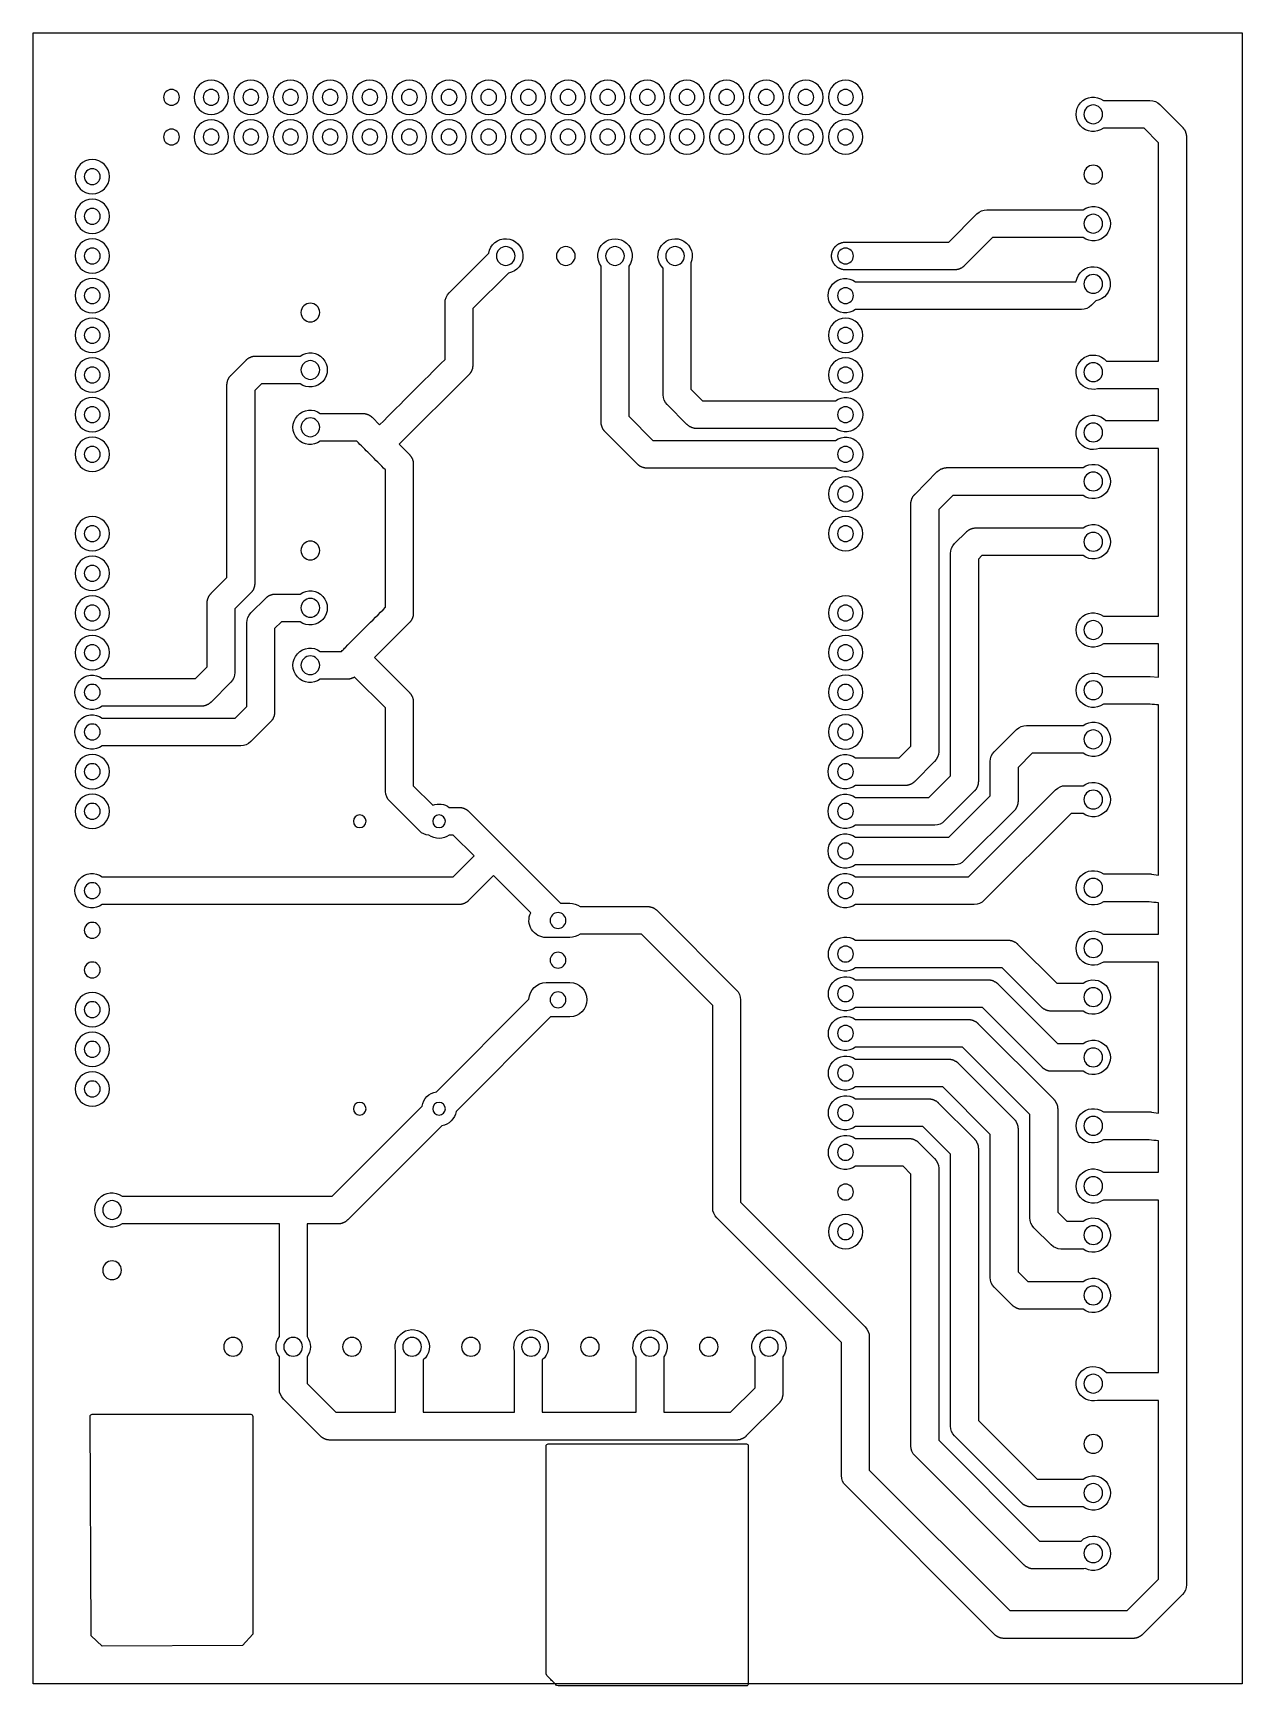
# Model space of a CAD drawing. Extents: x 97 to 175, y -5 to 101.
import ezdxf

# ---------------------------------------------------------------- set-up
doc = ezdxf.new("R2010")
doc.units = 0
for name, color, linetype in [('16', 177, 'CONTINUOUS'), ('20', 30, 'CONTINUOUS'), ('44', 4, 'CONTINUOUS'), ('DEFAULT', 7, 'CONTINUOUS')]:
    doc.layers.add(name, color=color, linetype=linetype)

msp = doc.modelspace()

# ---------------------------------------------------------------- linework, layer by layer
at = {"layer": '16'}
for points in [[(100.93, -2), (100.88, 12.05, -0.43939), (101.01, 12.19), (111.17, 12.19, -0.43939), (111.29, 12.05, -0.000021), (111.29, -1.89), (110.63, -2.62), (101.65, -2.67), (100.93, -2)], [(130.09, 10.15, -0.43939), (130.22, 10.29), (142.92, 10.29, -0.43939), (143.04, 10.15, -0.000017), (143.04, -5.07, -0.43939), (142.92, -5.21), (130.85, -5.21), (130.76, -5.17, -0.000489), (130.52, -4.92), (130.5, -4.91, -0.001014), (130.26, -4.67), (130.24, -4.65, -0.002202), (130.14, -4.54), (130.09, -4.44, -0.000009), (130.09, 10.15)]]:
    msp.add_lwpolyline(points, format="xyb", dxfattribs=at)
at = {"layer": '20'}
msp.add_lwpolyline([(174.67, -5.08), (97.22, -5.08), (97.22, 100.64), (174.67, 100.64), (174.67, -5.08)], dxfattribs=at)
at = {"layer": '44', "extrusion": (0, 0, -1)}
for centre, radius in [((-106.09, 96.52), 0.508), ((-108.63, 96.52), 0.508), ((-111.17, 96.52), 0.508), ((-113.71, 96.52), 0.508), ((-116.25, 96.52), 0.508), ((-118.79, 96.52), 0.508), ((-121.33, 96.52), 0.508), ((-123.87, 96.52), 0.508), ((-126.41, 96.52), 0.508), ((-128.95, 96.52), 0.508), ((-131.49, 96.52), 0.508), ((-134.03, 96.52), 0.508), ((-136.57, 96.52), 0.508), ((-139.11, 96.52), 0.508), ((-141.65, 96.52), 0.508), ((-144.19, 96.52), 0.508), ((-146.73, 96.52), 0.508), ((-149.27, 96.52), 0.508), ((-165.14, 95.43), 0.6), ((-106.09, 93.98), 0.508), ((-108.63, 93.98), 0.508), ((-111.17, 93.98), 0.508), ((-113.71, 93.98), 0.508), ((-116.25, 93.98), 0.508), ((-118.79, 93.98), 0.508), ((-121.33, 93.98), 0.508), ((-123.87, 93.98), 0.508), ((-126.41, 93.98), 0.508), ((-128.95, 93.98), 0.508), ((-131.49, 93.98), 0.508), ((-134.03, 93.98), 0.508), ((-136.57, 93.98), 0.508), ((-139.11, 93.98), 0.508), ((-141.65, 93.98), 0.508), ((-144.19, 93.98), 0.508), ((-146.73, 93.98), 0.508), ((-149.27, 93.98), 0.508), ((-165.14, 91.57), 0.6), ((-101.01, 91.44), 0.508), ((-101.01, 88.9), 0.508), ((-165.14, 88.43), 0.6), ((-101.01, 86.36), 0.508), ((-127.5, 86.36), 0.6), ((-131.35, 86.36), 0.6), ((-134.5, 86.36), 0.6), ((-138.35, 86.36), 0.6), ((-149.27, 86.36), 0.508), ((-165.14, 84.57), 0.6), ((-101.01, 83.82), 0.508), ((-149.27, 83.82), 0.508), ((-114.98, 82.74), 0.6), ((-101.01, 81.28), 0.508), ((-149.27, 81.28), 0.508), ((-114.98, 79.06), 0.6), ((-165.14, 78.92), 0.6), ((-101.01, 78.74), 0.508), ((-149.27, 78.74), 0.508), ((-101.01, 76.2), 0.508), ((-149.27, 76.2), 0.508), ((-114.98, 75.39), 0.6), ((-165.14, 75.06), 0.6), ((-101.01, 73.66), 0.508), ((-149.27, 73.66), 0.508), ((-165.14, 71.92), 0.6), ((-149.27, 71.12), 0.508), ((-101.01, 68.58), 0.508), ((-149.27, 68.58), 0.508), ((-114.98, 67.5), 0.6), ((-165.14, 68.06), 0.6), ((-101.01, 66.04), 0.508), ((-101.01, 63.5), 0.508), ((-114.98, 63.83), 0.6), ((-149.27, 63.5), 0.508), ((-165.14, 62.41), 0.6), ((-101.01, 60.96), 0.508), ((-149.27, 60.96), 0.508), ((-114.98, 60.15), 0.6), ((-101.01, 58.42), 0.508), ((-149.27, 58.42), 0.508), ((-165.14, 58.55), 0.6), ((-101.01, 55.88), 0.508), ((-149.27, 55.88), 0.508), ((-165.14, 55.41), 0.6), ((-101.01, 53.34), 0.508), ((-149.27, 53.34), 0.508), ((-165.14, 51.55), 0.6), ((-101.01, 50.8), 0.508), ((-149.27, 50.8), 0.508), ((-118.15, 50.16), 0.406), ((-123.23, 50.16), 0.406), ((-149.27, 48.26), 0.508), ((-101.01, 45.72), 0.508), ((-149.27, 45.72), 0.508), ((-165.14, 45.9), 0.6), ((-101.01, 43.18), 0.508), ((-130.85, 43.81), 0.508), ((-165.14, 42.04), 0.6), ((-130.85, 41.27), 0.508), ((-149.27, 41.66), 0.508), ((-101.01, 40.64), 0.508), ((-130.85, 38.73), 0.508), ((-149.27, 39.12), 0.508), ((-165.14, 38.9), 0.6), ((-101.01, 38.1), 0.508), ((-149.27, 36.58), 0.508), ((-101.01, 35.56), 0.508), ((-165.14, 35.04), 0.6), ((-149.27, 34.04), 0.508), ((-101.01, 33.02), 0.508), ((-118.15, 31.75), 0.406), ((-123.23, 31.75), 0.406), ((-149.27, 31.5), 0.508), ((-165.14, 30.66), 0.6), ((-149.27, 28.96), 0.508), ((-149.27, 26.42), 0.508), ((-165.14, 26.8), 0.6), ((-102.28, 25.27), 0.6), ((-149.27, 23.88), 0.508), ((-165.14, 23.66), 0.6), ((-102.28, 21.41), 0.6), ((-165.14, 19.8), 0.6), ((-110.03, 16.51), 0.6), ((-113.88, 16.51), 0.6), ((-117.65, 16.51), 0.6), ((-121.5, 16.51), 0.6), ((-125.27, 16.51), 0.6), ((-129.12, 16.51), 0.6), ((-132.89, 16.51), 0.6), ((-136.74, 16.51), 0.6), ((-140.51, 16.51), 0.6), ((-144.36, 16.51), 0.6), ((-165.14, 14.15), 0.6), ((-165.14, 10.29), 0.6), ((-165.14, 7.15), 0.6), ((-165.14, 3.29), 0.6)]:
    msp.add_circle(centre, radius, dxfattribs=at)
at = {"layer": 'DEFAULT'}
for points in [[(165.79, 94.54, -1.966059), (165.79, 96.32), (168.77, 96.32, -0.200876), (169.41, 96.05), (170.85, 94.61), (170.86, 94.59), (170.88, 94.58), (170.89, 94.56), (170.9, 94.55), (170.92, 94.53), (170.93, 94.52), (170.94, 94.5), (170.95, 94.48), (170.97, 94.47), (170.98, 94.45), (170.99, 94.43), (171, 94.41), (171.01, 94.39), (171.02, 94.37), (171.03, 94.35), (171.04, 94.33), (171.05, 94.31), (171.05, 94.29), (171.06, 94.27), (171.07, 94.25), (171.08, 94.23), (171.08, 94.21), (171.09, 94.18), (171.09, 94.16), (171.1, 94.14), (171.1, 94.12), (171.1, 94.09), (171.11, 94.07), (171.11, 94.05), (171.11, 94.03), (171.11, 94), (171.11, 78.78), (171.11, 78.7, -0.000118), (171.11, 74.97), (171.11, 74.89), (171.11, 58.46), (171.11, 58.38), (171.11, 45.68), (171.11, 30.44), (171.11, 13.97), (171.11, 1.27, -0.200876), (170.85, 0.64), (168.31, -1.89), (168.3, -1.91), (168.28, -1.93), (168.26, -1.94), (168.25, -1.96), (168.23, -1.97), (168.21, -1.98), (168.19, -2), (168.17, -2.01), (168.15, -2.02), (168.13, -2.04), (168.11, -2.05), (168.09, -2.06), (168.07, -2.07), (168.05, -2.08), (168.03, -2.09), (168.01, -2.1), (167.99, -2.1), (167.97, -2.11), (167.95, -2.12), (167.93, -2.12), (167.91, -2.13), (167.89, -2.14), (167.87, -2.14), (167.84, -2.14), (167.82, -2.15), (167.8, -2.15), (167.78, -2.15), (167.76, -2.16), (167.74, -2.16), (167.72, -2.16), (167.7, -2.16), (159.43, -2.16), (159.4, -2.16), (159.38, -2.16), (159.36, -2.16), (159.33, -2.15), (159.31, -2.15), (159.29, -2.15), (159.27, -2.14), (159.24, -2.14), (159.22, -2.14), (159.2, -2.13), (159.18, -2.12), (159.16, -2.12), (159.14, -2.11), (159.11, -2.1), (159.09, -2.09), (159.07, -2.09), (159.05, -2.08), (159.03, -2.07), (159.01, -2.06), (159, -2.05), (158.98, -2.04), (158.96, -2.03), (158.94, -2.01), (158.92, -2), (158.91, -1.99), (158.89, -1.98), (158.87, -1.97), (158.86, -1.95), (158.84, -1.94), (158.83, -1.93), (158.81, -1.91), (158.8, -1.9), (149.28, 7.62, -0.200876), (149.01, 8.26), (149.01, 16.78), (141.02, 24.77, -0.200876), (140.76, 25.4), (140.76, 38.37), (136.2, 42.93), (132.26, 42.93, -0.158748), (131.61, 42.72), (130.09, 42.72, -0.556811), (129.1, 44.3), (126.72, 46.69), (125.12, 45.08), (125.1, 45.06), (125.09, 45.05), (125.07, 45.04), (125.06, 45.02), (125.04, 45.01), (125.02, 45), (125.01, 44.99), (124.99, 44.98), (124.97, 44.96), (124.95, 44.95), (124.93, 44.94), (124.91, 44.93), (124.89, 44.92), (124.87, 44.91), (124.85, 44.9), (124.83, 44.9), (124.81, 44.89), (124.79, 44.88), (124.77, 44.87), (124.75, 44.87), (124.73, 44.86), (124.71, 44.85), (124.68, 44.85), (124.66, 44.85), (124.64, 44.84), (124.62, 44.84), (124.59, 44.84), (124.57, 44.83), (124.55, 44.83), (124.52, 44.83), (101.65, 44.83, -1.966059), (101.65, 46.61), (124.13, 46.61), (125.47, 47.94), (124.13, 49.28), (123.88, 49.28, -0.325751), (122.58, 49.28, -0.195112), (121.97, 49.54), (120.07, 51.44, -0.200876), (119.8, 52.07), (119.8, 57.42), (117.82, 59.4), (117.79, 59.38), (117.77, 59.37), (117.74, 59.35), (117.71, 59.34), (117.7, 59.33), (117.68, 59.33), (117.67, 59.32), (117.65, 59.32), (117.64, 59.31), (117.62, 59.31), (117.61, 59.3), (117.59, 59.3), (117.58, 59.29), (117.56, 59.29), (117.55, 59.28), (117.53, 59.28), (117.52, 59.28), (117.5, 59.27), (117.48, 59.27), (117.47, 59.27), (117.45, 59.27), (117.44, 59.26), (117.42, 59.26), (117.4, 59.26), (117.39, 59.26), (117.37, 59.26), (117.35, 59.26), (115.62, 59.26, -1.966061), (115.62, 61.04), (116.97, 61.04, -0.000755), (117.18, 61.24), (117.23, 61.3, -0.000066), (119.8, 63.87), (119.8, 72.66, -0.000159), (118.82, 73.64), (118.77, 73.69, -0.000242), (117.96, 74.5), (115.62, 74.5, -1.966053), (115.62, 76.28), (118.35, 76.28), (118.38, 76.27), (118.4, 76.27), (118.42, 76.27), (118.44, 76.27), (118.47, 76.27), (118.49, 76.26), (118.51, 76.26), (118.53, 76.25), (118.56, 76.25), (118.58, 76.24), (118.6, 76.23), (118.62, 76.23), (118.64, 76.22), (118.66, 76.21), (118.68, 76.2), (118.7, 76.19), (118.72, 76.18), (118.74, 76.17), (118.76, 76.16), (118.78, 76.15), (118.8, 76.14), (118.82, 76.13), (118.83, 76.12), (118.85, 76.11), (118.87, 76.1), (118.88, 76.08), (118.9, 76.07), (118.91, 76.06), (118.93, 76.04), (118.94, 76.03), (118.96, 76.02), (119.42, 75.55, -0.000018), (123.61, 79.74), (123.61, 83.36, -0.200876), (123.88, 84), (126.41, 86.53, -1.966154), (127.67, 85.27), (125.39, 82.99), (125.39, 79.38), (125.39, 79.36), (125.39, 79.34), (125.39, 79.31), (125.39, 79.29), (125.38, 79.27), (125.38, 79.25), (125.38, 79.23), (125.38, 79.21), (125.37, 79.19), (125.37, 79.17), (125.36, 79.15), (125.36, 79.13), (125.35, 79.11), (125.34, 79.09), (125.33, 79.07), (125.33, 79.04), (125.32, 79.02), (125.31, 79), (125.3, 78.98), (125.29, 78.96), (125.28, 78.94), (125.27, 78.92), (125.26, 78.9), (125.24, 78.88), (125.23, 78.87), (125.22, 78.85), (125.2, 78.83), (125.19, 78.81), (125.17, 78.79), (125.16, 78.78), (125.14, 78.76), (120.68, 74.3, 0.000003), (121.32, 73.66), (121.33, 73.64), (121.35, 73.62), (121.36, 73.61), (121.38, 73.59), (121.39, 73.57), (121.41, 73.55), (121.42, 73.53), (121.43, 73.52), (121.45, 73.5), (121.46, 73.48), (121.47, 73.46), (121.48, 73.44), (121.49, 73.42), (121.5, 73.4), (121.51, 73.38), (121.52, 73.36), (121.52, 73.33), (121.53, 73.31), (121.54, 73.29), (121.55, 73.27), (121.55, 73.25), (121.56, 73.23), (121.56, 73.21), (121.57, 73.19), (121.57, 73.17), (121.57, 73.15), (121.57, 73.13), (121.58, 73.11), (121.58, 73.09), (121.58, 73.06), (121.58, 73.04), (121.58, 63.5), (121.58, 63.48), (121.58, 63.45), (121.58, 63.43), (121.58, 63.41), (121.57, 63.39), (121.57, 63.36), (121.57, 63.34), (121.56, 63.32), (121.56, 63.3), (121.55, 63.27), (121.55, 63.25), (121.54, 63.23), (121.53, 63.21), (121.52, 63.19), (121.52, 63.17), (121.51, 63.15), (121.5, 63.13), (121.49, 63.11), (121.48, 63.09), (121.47, 63.07), (121.46, 63.05), (121.45, 63.03), (121.44, 63.01), (121.42, 63), (121.41, 62.98), (121.4, 62.96), (121.39, 62.95), (121.37, 62.93), (121.36, 62.92), (121.35, 62.9), (121.33, 62.89), (121.32, 62.87), (119.09, 60.64), (121.33, 58.4), (121.35, 58.38), (121.36, 58.37), (121.37, 58.35), (121.39, 58.34), (121.4, 58.32), (121.41, 58.31), (121.42, 58.29), (121.44, 58.27), (121.45, 58.25), (121.46, 58.24), (121.47, 58.22), (121.48, 58.2), (121.49, 58.18), (121.5, 58.16), (121.51, 58.14), (121.52, 58.12), (121.52, 58.1), (121.53, 58.08), (121.54, 58.05), (121.55, 58.03), (121.55, 58.01), (121.56, 57.99), (121.56, 57.97), (121.57, 57.94), (121.57, 57.92), (121.57, 57.9), (121.58, 57.88), (121.58, 57.85), (121.58, 57.83), (121.58, 57.81), (121.58, 52.44), (122.83, 51.19, -0.256316), (123.88, 51.05), (124.5, 51.05), (124.52, 51.05), (124.54, 51.05), (124.56, 51.05), (124.58, 51.05), (124.6, 51.05), (124.62, 51.05), (124.64, 51.04), (124.66, 51.04), (124.69, 51.03), (124.71, 51.03), (124.73, 51.02), (124.75, 51.02), (124.77, 51.01), (124.79, 51.01), (124.81, 51), (124.83, 50.99), (124.85, 50.98), (124.87, 50.97), (124.89, 50.96), (124.91, 50.95), (124.93, 50.94), (124.95, 50.93), (124.97, 50.92), (124.99, 50.91), (125.01, 50.89), (125.03, 50.88), (125.05, 50.87), (125.07, 50.85), (125.08, 50.84), (125.1, 50.82), (125.12, 50.81), (127.32, 48.6), (127.38, 48.54), (131.01, 44.92), (131.61, 44.92, -0.15875), (132.26, 44.7), (136.59, 44.7), (136.61, 44.7), (136.63, 44.7), (136.65, 44.7), (136.67, 44.7), (136.69, 44.7), (136.71, 44.69), (136.73, 44.69), (136.75, 44.68), (136.77, 44.68), (136.79, 44.67), (136.81, 44.67), (136.83, 44.66), (136.86, 44.66), (136.88, 44.65), (136.9, 44.64), (136.92, 44.63), (136.94, 44.62), (136.96, 44.61), (136.98, 44.6), (137, 44.59), (137.02, 44.58), (137.04, 44.57), (137.06, 44.56), (137.08, 44.54), (137.09, 44.53), (137.11, 44.52), (137.13, 44.5), (137.15, 44.49), (137.17, 44.47), (137.18, 44.46), (137.2, 44.44), (142.27, 39.37, -0.200876), (142.54, 38.73), (142.54, 25.77), (150.53, 17.78, -0.200876), (150.79, 17.14), (150.79, 8.62), (159.79, -0.38), (167.31, -0.38), (169.33, 1.64), (169.33, 13.08), (165.41, 13.08, -1.800918), (165.98, 14.86, -0.000046), (169.33, 14.86), (169.33, 25.91), (165.79, 25.91, -1.966059), (165.79, 27.69), (169.33, 27.69), (169.33, 29.69, -0.000065), (168.72, 29.77), (165.79, 29.77, -1.966059), (165.79, 31.55), (168.77, 31.55, -0.032736), (168.88, 31.54), (169.33, 31.48), (169.33, 41.15), (165.79, 41.15, -1.966059), (165.79, 42.93), (169.33, 42.93), (169.33, 44.93, -0.000065), (168.72, 45.01), (165.79, 45.01, -1.966059), (165.79, 46.79), (168.77, 46.79, -0.032736), (168.88, 46.78), (169.33, 46.72), (169.33, 57.61, -0.000084), (168.78, 57.66), (165.79, 57.66, -1.966082), (165.79, 59.44, -0.000043), (168.78, 59.44), (169.33, 59.4, -0.000004), (169.33, 61.52), (165.79, 61.52, -1.966059), (165.79, 63.3), (169.33, 63.3), (169.33, 74.04), (165.55, 74.04, -1.887615), (165.94, 75.82), (169.33, 75.82), (169.33, 77.85), (165.41, 77.85, -1.800915), (165.98, 79.63), (169.33, 79.63), (169.33, 93.61), (168.41, 94.54), (165.79, 94.54)], [(158.32, 89.32), (164.49, 89.32, -1.966059), (164.49, 87.54), (158.69, 87.54), (156.88, 85.73), (156.87, 85.72), (156.85, 85.7), (156.84, 85.69), (156.82, 85.68), (156.81, 85.66), (156.79, 85.65), (156.77, 85.64), (156.76, 85.63), (156.74, 85.62), (156.72, 85.6), (156.7, 85.59), (156.68, 85.58), (156.66, 85.57), (156.64, 85.56), (156.62, 85.55), (156.6, 85.54), (156.58, 85.54), (156.56, 85.53), (156.54, 85.52), (156.52, 85.51), (156.5, 85.51), (156.48, 85.5), (156.46, 85.49), (156.43, 85.49), (156.41, 85.49), (156.39, 85.48), (156.37, 85.48), (156.34, 85.48), (156.32, 85.47), (156.3, 85.47), (156.27, 85.47), (149.27, 85.47), (149.25, 85.47), (149.23, 85.47), (149.21, 85.47), (149.19, 85.47), (149.17, 85.48), (149.15, 85.48), (149.13, 85.48), (149.1, 85.49), (149.08, 85.49), (149.06, 85.49), (149.04, 85.5), (149.02, 85.51), (149, 85.51), (148.98, 85.52), (148.96, 85.53), (148.94, 85.53), (148.92, 85.54), (148.9, 85.55), (148.88, 85.56), (148.86, 85.57), (148.84, 85.58), (148.82, 85.59), (148.8, 85.6), (148.78, 85.62), (148.76, 85.63), (148.74, 85.64), (148.72, 85.66), (148.71, 85.67), (148.69, 85.68), (148.67, 85.7), (148.65, 85.72), (148.64, 85.73), (148.62, 85.75), (148.61, 85.76), (148.59, 85.78), (148.58, 85.8), (148.56, 85.82), (148.55, 85.84), (148.54, 85.85), (148.52, 85.87), (148.51, 85.89), (148.5, 85.91), (148.49, 85.93), (148.48, 85.95), (148.47, 85.97), (148.46, 85.99), (148.45, 86.01), (148.44, 86.03), (148.43, 86.05), (148.42, 86.07), (148.42, 86.09), (148.41, 86.12), (148.41, 86.14), (148.4, 86.16), (148.4, 86.18), (148.39, 86.2), (148.39, 86.22), (148.39, 86.24), (148.38, 86.26), (148.38, 86.28), (148.38, 86.3), (148.38, 86.32), (148.38, 86.34), (148.38, 86.36), (148.38, 86.38), (148.38, 86.4), (148.38, 86.42), (148.38, 86.44), (148.38, 86.46), (148.39, 86.48), (148.39, 86.5), (148.39, 86.52), (148.4, 86.54), (148.4, 86.56), (148.41, 86.58), (148.41, 86.6), (148.42, 86.63), (148.42, 86.65), (148.43, 86.67), (148.44, 86.69), (148.45, 86.71), (148.46, 86.73), (148.47, 86.75), (148.48, 86.77), (148.49, 86.79), (148.5, 86.81), (148.51, 86.83), (148.52, 86.85), (148.54, 86.87), (148.55, 86.88), (148.56, 86.9), (148.58, 86.92), (148.59, 86.94), (148.61, 86.96), (148.62, 86.97), (148.64, 86.99), (148.65, 87), (148.67, 87.02), (148.69, 87.04), (148.71, 87.05), (148.72, 87.06), (148.74, 87.08), (148.76, 87.09), (148.78, 87.1), (148.8, 87.12), (148.82, 87.13), (148.84, 87.14), (148.86, 87.15), (148.88, 87.16), (148.9, 87.17), (148.92, 87.18), (148.94, 87.19), (148.96, 87.19), (148.98, 87.2), (149, 87.21), (149.02, 87.21), (149.04, 87.22), (149.06, 87.23), (149.08, 87.23), (149.1, 87.23), (149.13, 87.24), (149.15, 87.24), (149.17, 87.24), (149.19, 87.25), (149.21, 87.25), (149.23, 87.25), (149.25, 87.25), (149.27, 87.25), (155.88, 87.25), (157.69, 89.06, -0.198903), (158.32, 89.32)], [(133.61, 85.71, -1.966059), (135.39, 85.71), (135.39, 76.1), (136.93, 74.55), (148.62, 74.55, -1.966059), (148.62, 72.77), (136.54, 72.77), (136.52, 72.77), (136.5, 72.77), (136.47, 72.78), (136.45, 72.78), (136.43, 72.78), (136.41, 72.79), (136.38, 72.79), (136.36, 72.79), (136.34, 72.8), (136.32, 72.81), (136.3, 72.81), (136.28, 72.82), (136.25, 72.83), (136.23, 72.84), (136.21, 72.84), (136.19, 72.85), (136.17, 72.86), (136.15, 72.87), (136.14, 72.88), (136.12, 72.89), (136.1, 72.9), (136.08, 72.92), (136.06, 72.93), (136.05, 72.94), (136.03, 72.95), (136.01, 72.96), (136, 72.98), (135.98, 72.99), (135.97, 73), (135.95, 73.02), (135.94, 73.03), (133.87, 75.1), (133.86, 75.11), (133.84, 75.13), (133.83, 75.14), (133.82, 75.16), (133.8, 75.17), (133.79, 75.19), (133.78, 75.21), (133.77, 75.22), (133.75, 75.24), (133.74, 75.26), (133.73, 75.28), (133.72, 75.3), (133.71, 75.32), (133.7, 75.33), (133.69, 75.35), (133.68, 75.37), (133.67, 75.4), (133.67, 75.42), (133.66, 75.44), (133.65, 75.46), (133.65, 75.48), (133.64, 75.5), (133.63, 75.52), (133.63, 75.55), (133.62, 75.57), (133.62, 75.59), (133.62, 75.61), (133.61, 75.64), (133.61, 75.66), (133.61, 75.68), (133.61, 75.7), (133.61, 85.71)], [(137.58, 85.58, -1.906256), (139.36, 85.92), (139.36, 77.84), (140.11, 77.09), (148.62, 77.09, -1.966059), (148.62, 75.31), (139.72, 75.31), (139.7, 75.31), (139.67, 75.31), (139.65, 75.32), (139.63, 75.32), (139.6, 75.32), (139.58, 75.33), (139.56, 75.33), (139.54, 75.33), (139.52, 75.34), (139.49, 75.35), (139.47, 75.35), (139.45, 75.36), (139.43, 75.37), (139.41, 75.38), (139.39, 75.38), (139.37, 75.39), (139.35, 75.4), (139.33, 75.41), (139.31, 75.42), (139.29, 75.43), (139.27, 75.44), (139.26, 75.46), (139.24, 75.47), (139.22, 75.48), (139.2, 75.49), (139.19, 75.5), (139.17, 75.52), (139.16, 75.53), (139.14, 75.54), (139.13, 75.56), (139.11, 75.57), (137.85, 76.84, -0.200876), (137.58, 77.47), (137.58, 85.58)], [(164.02, 84.71), (164.05, 84.74, -1.966154), (165.31, 83.49), (165.02, 83.2, -0.200876), (164.39, 82.93), (149.91, 82.93, -1.966059), (149.91, 84.71), (164.02, 84.71)], [(110.86, 79.69), (110.88, 79.71), (110.89, 79.72), (110.91, 79.73), (110.92, 79.75), (110.94, 79.76), (110.95, 79.77), (110.97, 79.79), (110.99, 79.8), (111.01, 79.81), (111.02, 79.82), (111.04, 79.83), (111.06, 79.84), (111.08, 79.85), (111.1, 79.86), (111.12, 79.87), (111.14, 79.88), (111.16, 79.89), (111.18, 79.9), (111.2, 79.91), (111.22, 79.91), (111.24, 79.92), (111.27, 79.92), (111.29, 79.93), (111.31, 79.94), (111.33, 79.94), (111.35, 79.94), (111.38, 79.95), (111.4, 79.95), (111.42, 79.95), (111.45, 79.95), (111.47, 79.95), (114.33, 79.95, -1.96606), (114.33, 78.18), (111.86, 78.18), (111.42, 77.74), (111.42, 65.41), (111.42, 65.39), (111.42, 65.37), (111.42, 65.34), (111.42, 65.32), (111.41, 65.3), (111.41, 65.28), (111.41, 65.26), (111.41, 65.24), (111.4, 65.22), (111.4, 65.2), (111.39, 65.18), (111.39, 65.16), (111.38, 65.14), (111.37, 65.12), (111.36, 65.1), (111.36, 65.07), (111.35, 65.05), (111.34, 65.03), (111.33, 65.01), (111.32, 64.99), (111.31, 64.97), (111.3, 64.95), (111.29, 64.93), (111.27, 64.91), (111.26, 64.9), (111.25, 64.88), (111.23, 64.86), (111.22, 64.84), (111.2, 64.82), (111.19, 64.81), (111.17, 64.79), (110.15, 63.77), (110.15, 59.69, -0.200876), (109.89, 59.06), (108.62, 57.79), (108.61, 57.78), (108.59, 57.76), (108.58, 57.75), (108.56, 57.74), (108.55, 57.72), (108.53, 57.71), (108.51, 57.7), (108.5, 57.69), (108.48, 57.68), (108.46, 57.66), (108.44, 57.65), (108.42, 57.64), (108.4, 57.63), (108.38, 57.62), (108.36, 57.61), (108.34, 57.6), (108.32, 57.6), (108.3, 57.59), (108.28, 57.58), (108.26, 57.57), (108.24, 57.57), (108.22, 57.56), (108.2, 57.55), (108.17, 57.55), (108.15, 57.55), (108.13, 57.54), (108.11, 57.54), (108.08, 57.54), (108.06, 57.53), (108.04, 57.53), (108.01, 57.53), (101.65, 57.53, -1.966059), (101.65, 59.31), (107.62, 59.31), (108.37, 60.06), (108.37, 64.16), (108.37, 64.18), (108.38, 64.2), (108.38, 64.23), (108.38, 64.25), (108.38, 64.27), (108.39, 64.29), (108.39, 64.32), (108.4, 64.34), (108.4, 64.36), (108.41, 64.38), (108.41, 64.4), (108.42, 64.43), (108.43, 64.45), (108.44, 64.47), (108.45, 64.49), (108.45, 64.51), (108.46, 64.53), (108.47, 64.55), (108.48, 64.57), (108.49, 64.59), (108.51, 64.6), (108.52, 64.62), (108.53, 64.64), (108.54, 64.66), (108.55, 64.67), (108.57, 64.69), (108.58, 64.7), (108.59, 64.72), (108.61, 64.73), (108.62, 64.75), (108.63, 64.76), (109.64, 65.77), (109.64, 78.13), (109.64, 78.15), (109.65, 78.17), (109.65, 78.2), (109.65, 78.22), (109.65, 78.24), (109.66, 78.26), (109.66, 78.29), (109.67, 78.31), (109.67, 78.33), (109.68, 78.35), (109.68, 78.37), (109.69, 78.4), (109.7, 78.42), (109.71, 78.44), (109.72, 78.46), (109.72, 78.48), (109.73, 78.5), (109.74, 78.52), (109.75, 78.54), (109.76, 78.56), (109.78, 78.57), (109.79, 78.59), (109.8, 78.61), (109.81, 78.63), (109.82, 78.64), (109.84, 78.66), (109.85, 78.67), (109.86, 78.69), (109.88, 78.7), (109.89, 78.72), (109.9, 78.73), (110.86, 79.69)], [(155.15, 72.55), (155.16, 72.56), (155.18, 72.57), (155.19, 72.59), (155.21, 72.6), (155.23, 72.61), (155.24, 72.63), (155.26, 72.64), (155.28, 72.65), (155.29, 72.66), (155.31, 72.67), (155.33, 72.68), (155.35, 72.7), (155.37, 72.71), (155.39, 72.72), (155.41, 72.72), (155.43, 72.73), (155.45, 72.74), (155.47, 72.75), (155.49, 72.76), (155.51, 72.76), (155.53, 72.77), (155.55, 72.78), (155.57, 72.78), (155.6, 72.79), (155.62, 72.79), (155.64, 72.8), (155.66, 72.8), (155.69, 72.8), (155.71, 72.8), (155.73, 72.81), (155.76, 72.81), (164.49, 72.81, -1.966059), (164.49, 71.03), (156.15, 71.03), (155.24, 70.12), (155.24, 54.61, -0.200876), (154.97, 53.98), (153.71, 52.71), (153.69, 52.7), (153.68, 52.68), (153.66, 52.67), (153.65, 52.66), (153.63, 52.64), (153.61, 52.63), (153.6, 52.62), (153.58, 52.61), (153.56, 52.6), (153.54, 52.58), (153.53, 52.57), (153.51, 52.56), (153.49, 52.55), (153.47, 52.54), (153.45, 52.53), (153.43, 52.52), (153.41, 52.52), (153.39, 52.51), (153.37, 52.5), (153.35, 52.49), (153.32, 52.49), (153.3, 52.48), (153.28, 52.47), (153.26, 52.47), (153.24, 52.47), (153.21, 52.46), (153.19, 52.46), (153.17, 52.46), (153.15, 52.45), (153.12, 52.45), (153.1, 52.45), (149.91, 52.45, -1.96606), (149.91, 54.23), (152.71, 54.23), (153.46, 54.98), (153.46, 70.51), (153.46, 70.53), (153.46, 70.55), (153.46, 70.58), (153.46, 70.6), (153.47, 70.62), (153.47, 70.64), (153.48, 70.67), (153.48, 70.69), (153.49, 70.71), (153.49, 70.73), (153.5, 70.75), (153.51, 70.78), (153.51, 70.8), (153.52, 70.82), (153.53, 70.84), (153.54, 70.86), (153.55, 70.88), (153.56, 70.9), (153.57, 70.92), (153.58, 70.94), (153.59, 70.95), (153.6, 70.97), (153.61, 70.99), (153.63, 71.01), (153.64, 71.02), (153.65, 71.04), (153.66, 71.05), (153.68, 71.07), (153.69, 71.08), (153.7, 71.1), (153.72, 71.11), (155.15, 72.55)], [(157.01, 68.69), (157.02, 68.7), (157.04, 68.72), (157.05, 68.73), (157.07, 68.74), (157.08, 68.76), (157.1, 68.77), (157.12, 68.78), (157.13, 68.79), (157.15, 68.81), (157.17, 68.82), (157.19, 68.83), (157.21, 68.84), (157.23, 68.85), (157.25, 68.86), (157.27, 68.87), (157.29, 68.88), (157.31, 68.89), (157.33, 68.89), (157.35, 68.9), (157.37, 68.91), (157.39, 68.92), (157.41, 68.92), (157.43, 68.93), (157.46, 68.93), (157.48, 68.94), (157.5, 68.94), (157.52, 68.94), (157.55, 68.95), (157.57, 68.95), (157.59, 68.95), (157.62, 68.95), (164.49, 68.95, -1.966059), (164.49, 67.17), (158.01, 67.17), (157.78, 66.94), (157.78, 52.68), (157.77, 52.66), (157.77, 52.64), (157.77, 52.61), (157.77, 52.59), (157.76, 52.57), (157.76, 52.55), (157.76, 52.52), (157.75, 52.5), (157.75, 52.48), (157.74, 52.46), (157.73, 52.44), (157.73, 52.41), (157.72, 52.39), (157.71, 52.37), (157.7, 52.35), (157.69, 52.33), (157.68, 52.31), (157.67, 52.29), (157.66, 52.27), (157.65, 52.25), (157.64, 52.24), (157.63, 52.22), (157.62, 52.2), (157.61, 52.18), (157.59, 52.17), (157.58, 52.15), (157.57, 52.14), (157.56, 52.12), (157.54, 52.11), (157.53, 52.09), (157.52, 52.08), (155.61, 50.18, -0.200876), (154.98, 49.91), (149.91, 49.91, -1.966059), (149.91, 51.69), (154.61, 51.69), (156, 53.07), (156, 67.31, -0.200876), (156.26, 67.94), (157.01, 68.69)], [(112.13, 64.45), (112.15, 64.47), (112.16, 64.48), (112.18, 64.49), (112.19, 64.51), (112.21, 64.52), (112.22, 64.53), (112.24, 64.55), (112.26, 64.56), (112.28, 64.57), (112.29, 64.58), (112.31, 64.59), (112.33, 64.6), (112.35, 64.61), (112.37, 64.62), (112.39, 64.63), (112.41, 64.64), (112.43, 64.65), (112.45, 64.66), (112.47, 64.67), (112.49, 64.67), (112.51, 64.68), (112.54, 64.68), (112.56, 64.69), (112.58, 64.7), (112.6, 64.7), (112.62, 64.7), (112.65, 64.71), (112.67, 64.71), (112.69, 64.71), (112.72, 64.71), (112.74, 64.71), (114.33, 64.71, -1.966061), (114.33, 62.94), (113.13, 62.94), (112.69, 62.5), (112.69, 57.13), (112.69, 57.1), (112.69, 57.08), (112.69, 57.06), (112.68, 57.04), (112.68, 57.01), (112.68, 56.99), (112.67, 56.97), (112.67, 56.95), (112.66, 56.92), (112.66, 56.9), (112.65, 56.88), (112.64, 56.86), (112.63, 56.84), (112.63, 56.82), (112.62, 56.8), (112.61, 56.78), (112.6, 56.76), (112.59, 56.74), (112.58, 56.72), (112.57, 56.7), (112.56, 56.68), (112.55, 56.66), (112.53, 56.65), (112.52, 56.63), (112.51, 56.61), (112.5, 56.6), (112.48, 56.58), (112.47, 56.57), (112.46, 56.55), (112.44, 56.54), (112.43, 56.52), (111.16, 55.26, -0.200876), (110.53, 54.99), (101.65, 54.99, -1.966059), (101.65, 56.77), (110.16, 56.77), (110.91, 57.52), (110.91, 62.87, -0.200876), (111.18, 63.5), (112.13, 64.45)], [(160.86, 56.3), (164.49, 56.3, -1.966059), (164.49, 54.52), (161.23, 54.52), (160.32, 53.61), (160.32, 51.41), (160.31, 51.39), (160.31, 51.37), (160.31, 51.34), (160.31, 51.32), (160.3, 51.3), (160.3, 51.28), (160.3, 51.25), (160.29, 51.23), (160.29, 51.21), (160.28, 51.19), (160.27, 51.17), (160.27, 51.14), (160.26, 51.12), (160.25, 51.1), (160.24, 51.08), (160.23, 51.06), (160.22, 51.04), (160.21, 51.02), (160.2, 51), (160.19, 50.98), (160.18, 50.97), (160.17, 50.95), (160.16, 50.93), (160.15, 50.91), (160.13, 50.9), (160.12, 50.88), (160.11, 50.87), (160.1, 50.85), (160.08, 50.84), (160.07, 50.82), (160.06, 50.81), (156.88, 47.64, -0.200876), (156.25, 47.37), (149.91, 47.37, -1.966059), (149.91, 49.15), (155.88, 49.15), (158.54, 51.8), (158.54, 53.98, -0.200876), (158.8, 54.61), (160.23, 56.04, -0.198903), (160.86, 56.3)], [(163.35, 52.44), (164.49, 52.44, -1.966062), (164.49, 50.66), (163.72, 50.66), (158.15, 45.1, -0.200876), (157.52, 44.83), (149.91, 44.83, -1.966059), (149.91, 46.61), (157.15, 46.61), (162.73, 52.18, -0.198903), (163.35, 52.44)], [(149.91, 40.77, -1.966059), (149.91, 42.54), (159.7, 42.54), (159.73, 42.54), (159.75, 42.54), (159.77, 42.54), (159.8, 42.54), (159.82, 42.53), (159.84, 42.53), (159.86, 42.53), (159.88, 42.52), (159.91, 42.52), (159.93, 42.51), (159.95, 42.5), (159.97, 42.5), (159.99, 42.49), (160.01, 42.48), (160.03, 42.47), (160.05, 42.46), (160.07, 42.45), (160.09, 42.44), (160.11, 42.43), (160.13, 42.42), (160.15, 42.41), (160.17, 42.4), (160.18, 42.39), (160.2, 42.38), (160.22, 42.36), (160.23, 42.35), (160.25, 42.34), (160.27, 42.33), (160.28, 42.31), (160.29, 42.3), (162.81, 39.79), (164.49, 39.79, -1.96606), (164.49, 38.01), (162.42, 38.01), (162.39, 38.01), (162.37, 38.01), (162.35, 38.01), (162.32, 38.02), (162.3, 38.02), (162.28, 38.02), (162.26, 38.03), (162.23, 38.03), (162.21, 38.04), (162.19, 38.04), (162.17, 38.05), (162.15, 38.06), (162.13, 38.07), (162.11, 38.07), (162.09, 38.08), (162.07, 38.09), (162.05, 38.1), (162.03, 38.11), (162.01, 38.12), (161.99, 38.13), (161.97, 38.14), (161.95, 38.15), (161.93, 38.17), (161.92, 38.18), (161.9, 38.19), (161.88, 38.2), (161.87, 38.22), (161.85, 38.23), (161.84, 38.24), (161.82, 38.26), (161.81, 38.27), (159.31, 40.77), (149.91, 40.77)], [(128.99, 38.77, -0.406081), (130.09, 39.83), (131.61, 39.83, -1), (131.61, 37.64), (130.37, 37.64), (124.32, 31.58, -0.325726), (123.4, 30.66), (117.38, 24.64), (117.36, 24.63), (117.35, 24.61), (117.33, 24.6), (117.32, 24.59), (117.3, 24.57), (117.29, 24.56), (117.27, 24.55), (117.25, 24.54), (117.24, 24.52), (117.22, 24.51), (117.2, 24.5), (117.18, 24.49), (117.16, 24.48), (117.14, 24.47), (117.12, 24.46), (117.1, 24.45), (117.08, 24.44), (117.06, 24.44), (117.04, 24.43), (117.02, 24.42), (117, 24.41), (116.98, 24.41), (116.95, 24.4), (116.93, 24.4), (116.91, 24.39), (116.89, 24.39), (116.86, 24.39), (116.84, 24.38), (116.82, 24.38), (116.8, 24.38), (116.77, 24.38), (114.77, 24.38), (114.77, 17.16, -0.325705), (114.77, 15.86), (114.77, 14.16), (116.61, 12.32), (120.44, 12.32), (120.44, 16.24, -1.800916), (122.22, 15.67, -0.000022), (122.22, 12.32), (128.06, 12.32), (128.06, 16.24, -1.800916), (129.84, 15.67, -0.000022), (129.84, 12.32), (135.86, 12.32), (135.86, 15.86, -1.966059), (137.63, 15.86), (137.63, 12.32), (141.91, 12.32), (143.48, 13.88), (143.48, 15.86, -1.96606), (145.25, 15.86), (145.25, 13.49), (145.25, 13.47), (145.25, 13.44), (145.25, 13.42), (145.25, 13.4), (145.24, 13.38), (145.24, 13.35), (145.23, 13.33), (145.23, 13.31), (145.22, 13.29), (145.22, 13.26), (145.21, 13.24), (145.2, 13.22), (145.2, 13.2), (145.19, 13.18), (145.18, 13.16), (145.17, 13.14), (145.16, 13.12), (145.15, 13.1), (145.14, 13.08), (145.13, 13.06), (145.12, 13.04), (145.11, 13.03), (145.1, 13.01), (145.08, 12.99), (145.07, 12.98), (145.06, 12.96), (145.05, 12.94), (145.03, 12.93), (145.02, 12.91), (145.01, 12.9), (144.99, 12.88), (142.91, 10.8), (142.9, 10.79), (142.88, 10.77), (142.87, 10.76), (142.85, 10.75), (142.84, 10.73), (142.82, 10.72), (142.8, 10.71), (142.79, 10.7), (142.77, 10.69), (142.75, 10.67), (142.73, 10.66), (142.71, 10.65), (142.69, 10.64), (142.67, 10.63), (142.65, 10.62), (142.63, 10.61), (142.61, 10.61), (142.59, 10.6), (142.57, 10.59), (142.55, 10.58), (142.53, 10.58), (142.51, 10.57), (142.49, 10.56), (142.46, 10.56), (142.44, 10.56), (142.42, 10.55), (142.4, 10.55), (142.37, 10.55), (142.35, 10.54), (142.33, 10.54), (142.3, 10.54), (128.99, 10.54), (128.91, 10.54, -0.000059), (121.37, 10.54), (121.29, 10.54), (116.22, 10.54), (116.2, 10.54), (116.18, 10.54), (116.15, 10.55), (116.13, 10.55), (116.11, 10.55), (116.09, 10.56), (116.06, 10.56), (116.04, 10.56), (116.02, 10.57), (116, 10.58), (115.98, 10.58), (115.96, 10.59), (115.93, 10.6), (115.91, 10.61), (115.89, 10.61), (115.87, 10.62), (115.85, 10.63), (115.83, 10.64), (115.82, 10.65), (115.8, 10.66), (115.78, 10.67), (115.76, 10.69), (115.74, 10.7), (115.73, 10.71), (115.71, 10.72), (115.69, 10.73), (115.68, 10.75), (115.66, 10.76), (115.65, 10.77), (115.63, 10.79), (115.62, 10.8), (113.26, 13.16, -0.200876), (113, 13.79), (113, 15.86, -0.325705), (113, 17.16), (113, 24.38), (102.92, 24.38, -1.966059), (102.92, 26.16), (116.38, 26.16), (122.14, 31.92, -0.325726), (123.06, 32.84), (128.99, 38.77)], [(149.91, 38.23, -1.966059), (149.91, 40), (158.43, 40), (158.46, 40), (158.48, 40), (158.5, 40), (158.53, 40), (158.55, 39.99), (158.57, 39.99), (158.59, 39.99), (158.61, 39.98), (158.64, 39.98), (158.66, 39.97), (158.68, 39.96), (158.7, 39.96), (158.72, 39.95), (158.74, 39.94), (158.76, 39.93), (158.78, 39.92), (158.8, 39.91), (158.82, 39.9), (158.84, 39.89), (158.86, 39.88), (158.88, 39.87), (158.9, 39.86), (158.91, 39.85), (158.93, 39.84), (158.95, 39.82), (158.96, 39.81), (158.98, 39.8), (159, 39.79), (159.01, 39.77), (159.02, 39.76), (162.85, 35.93), (164.49, 35.93, -1.96606), (164.49, 34.15), (162.46, 34.15), (162.44, 34.15), (162.42, 34.16), (162.39, 34.16), (162.37, 34.16), (162.35, 34.16), (162.32, 34.17), (162.3, 34.17), (162.28, 34.18), (162.26, 34.18), (162.24, 34.19), (162.21, 34.2), (162.19, 34.2), (162.17, 34.21), (162.15, 34.22), (162.13, 34.23), (162.11, 34.24), (162.09, 34.24), (162.07, 34.25), (162.05, 34.26), (162.03, 34.28), (162.02, 34.29), (162, 34.3), (161.98, 34.31), (161.96, 34.32), (161.95, 34.33), (161.93, 34.35), (161.91, 34.36), (161.9, 34.37), (161.88, 34.39), (161.87, 34.4), (161.86, 34.41), (158.04, 38.23), (149.91, 38.23)], [(149.91, 35.69, -1.966059), (149.91, 37.46), (157.16, 37.46), (157.19, 37.46), (157.21, 37.46), (157.23, 37.46), (157.26, 37.46), (157.28, 37.45), (157.3, 37.45), (157.32, 37.45), (157.34, 37.44), (157.37, 37.44), (157.39, 37.43), (157.41, 37.42), (157.43, 37.42), (157.45, 37.41), (157.47, 37.4), (157.49, 37.39), (157.51, 37.38), (157.53, 37.37), (157.55, 37.36), (157.57, 37.35), (157.59, 37.34), (157.61, 37.33), (157.63, 37.32), (157.64, 37.31), (157.66, 37.3), (157.68, 37.28), (157.69, 37.27), (157.71, 37.26), (157.73, 37.25), (157.74, 37.23), (157.75, 37.22), (157.77, 37.2), (162.6, 32.38), (162.61, 32.36), (162.62, 32.35), (162.64, 32.33), (162.65, 32.32), (162.66, 32.3), (162.67, 32.29), (162.69, 32.27), (162.7, 32.25), (162.71, 32.24), (162.72, 32.22), (162.73, 32.2), (162.74, 32.18), (162.75, 32.16), (162.76, 32.14), (162.77, 32.12), (162.78, 32.1), (162.79, 32.08), (162.8, 32.06), (162.81, 32.04), (162.81, 32.02), (162.82, 32), (162.83, 31.98), (162.83, 31.95), (162.84, 31.93), (162.84, 31.91), (162.84, 31.89), (162.85, 31.86), (162.85, 31.84), (162.85, 31.82), (162.85, 31.8), (162.86, 31.77), (162.86, 25.13), (163.44, 24.55), (164.49, 24.55, -1.966059), (164.49, 22.77), (163.07, 22.77, -0.198885), (162.45, 23.03), (161.34, 24.13, -0.200876), (161.08, 24.77), (161.08, 31.38), (156.77, 35.69), (149.91, 35.69)], [(149.91, 33.15, -1.966059), (149.91, 34.92), (155.89, 34.92), (155.92, 34.92), (155.94, 34.92), (155.96, 34.92), (155.99, 34.92), (156.01, 34.91), (156.03, 34.91), (156.05, 34.91), (156.07, 34.9), (156.1, 34.9), (156.12, 34.89), (156.14, 34.88), (156.16, 34.88), (156.18, 34.87), (156.2, 34.86), (156.22, 34.85), (156.24, 34.84), (156.26, 34.83), (156.28, 34.82), (156.3, 34.81), (156.32, 34.8), (156.34, 34.79), (156.36, 34.78), (156.37, 34.77), (156.39, 34.76), (156.41, 34.74), (156.42, 34.73), (156.44, 34.72), (156.46, 34.71), (156.47, 34.69), (156.48, 34.68), (156.5, 34.66), (160.06, 31.11), (160.07, 31.09), (160.08, 31.08), (160.1, 31.06), (160.11, 31.05), (160.12, 31.03), (160.13, 31.02), (160.15, 31), (160.16, 30.98), (160.17, 30.97), (160.18, 30.95), (160.19, 30.93), (160.2, 30.91), (160.21, 30.89), (160.22, 30.87), (160.23, 30.85), (160.24, 30.83), (160.25, 30.81), (160.26, 30.79), (160.27, 30.77), (160.27, 30.75), (160.28, 30.73), (160.29, 30.71), (160.29, 30.68), (160.3, 30.66), (160.3, 30.64), (160.3, 30.62), (160.31, 30.59), (160.31, 30.57), (160.31, 30.55), (160.31, 30.53), (160.32, 30.5), (160.32, 21.32), (160.95, 20.69), (164.49, 20.69, -1.966059), (164.49, 18.91), (160.56, 18.91), (160.53, 18.91), (160.51, 18.92), (160.49, 18.92), (160.46, 18.92), (160.44, 18.92), (160.42, 18.93), (160.4, 18.93), (160.37, 18.94), (160.35, 18.94), (160.33, 18.95), (160.31, 18.96), (160.29, 18.96), (160.27, 18.97), (160.25, 18.98), (160.23, 18.99), (160.21, 19), (160.19, 19), (160.17, 19.01), (160.15, 19.02), (160.13, 19.04), (160.11, 19.05), (160.09, 19.06), (160.08, 19.07), (160.06, 19.08), (160.04, 19.09), (160.03, 19.11), (160.01, 19.12), (159.99, 19.13), (159.98, 19.15), (159.96, 19.16), (159.95, 19.17), (158.8, 20.32, -0.200876), (158.54, 20.95), (158.54, 30.11), (155.5, 33.15), (149.91, 33.15)], [(149.91, 30.61, -1.966059), (149.91, 32.38), (154.62, 32.38), (154.65, 32.38), (154.67, 32.38), (154.69, 32.38), (154.72, 32.38), (154.74, 32.37), (154.76, 32.37), (154.78, 32.37), (154.8, 32.36), (154.83, 32.36), (154.85, 32.35), (154.87, 32.34), (154.89, 32.34), (154.91, 32.33), (154.93, 32.32), (154.95, 32.31), (154.97, 32.3), (154.99, 32.29), (155.01, 32.28), (155.03, 32.27), (155.05, 32.26), (155.07, 32.25), (155.09, 32.24), (155.1, 32.23), (155.12, 32.22), (155.14, 32.2), (155.15, 32.19), (155.17, 32.18), (155.19, 32.17), (155.2, 32.15), (155.21, 32.14), (155.23, 32.12), (157.52, 29.84), (157.53, 29.82), (157.54, 29.81), (157.56, 29.79), (157.57, 29.78), (157.58, 29.76), (157.59, 29.75), (157.61, 29.73), (157.62, 29.71), (157.63, 29.7), (157.64, 29.68), (157.65, 29.66), (157.66, 29.64), (157.67, 29.62), (157.68, 29.6), (157.69, 29.58), (157.7, 29.56), (157.71, 29.54), (157.72, 29.52), (157.73, 29.5), (157.73, 29.48), (157.74, 29.46), (157.75, 29.44), (157.75, 29.41), (157.76, 29.39), (157.76, 29.37), (157.76, 29.35), (157.77, 29.32), (157.77, 29.3), (157.77, 29.28), (157.77, 29.26), (157.78, 29.23), (157.78, 11.8), (161.54, 8.04), (164.49, 8.04, -1.96606), (164.49, 6.26), (161.15, 6.26), (161.12, 6.26), (161.1, 6.26), (161.08, 6.26), (161.05, 6.27), (161.03, 6.27), (161.01, 6.27), (160.99, 6.28), (160.96, 6.28), (160.94, 6.29), (160.92, 6.29), (160.9, 6.3), (160.88, 6.31), (160.86, 6.32), (160.84, 6.32), (160.82, 6.33), (160.8, 6.34), (160.78, 6.35), (160.76, 6.36), (160.74, 6.37), (160.72, 6.38), (160.7, 6.39), (160.68, 6.4), (160.66, 6.42), (160.65, 6.43), (160.63, 6.44), (160.61, 6.45), (160.6, 6.47), (160.58, 6.48), (160.57, 6.49), (160.55, 6.51), (160.54, 6.52), (156.26, 10.8, -0.200876), (156, 11.43), (156, 28.84), (154.23, 30.61), (149.91, 30.61)], [(149.91, 28.07, -1.96606), (149.91, 29.84), (153.35, 29.84), (153.38, 29.84), (153.4, 29.84), (153.42, 29.84), (153.45, 29.84), (153.47, 29.83), (153.49, 29.83), (153.51, 29.83), (153.53, 29.82), (153.56, 29.82), (153.58, 29.81), (153.6, 29.8), (153.62, 29.8), (153.64, 29.79), (153.66, 29.78), (153.68, 29.77), (153.7, 29.76), (153.72, 29.75), (153.74, 29.74), (153.76, 29.73), (153.78, 29.72), (153.8, 29.71), (153.82, 29.7), (153.83, 29.69), (153.85, 29.68), (153.87, 29.66), (153.88, 29.65), (153.9, 29.64), (153.92, 29.63), (153.93, 29.61), (153.94, 29.6), (153.96, 29.58), (154.97, 28.57, -0.200876), (155.24, 27.94), (155.24, 10.53), (161.7, 4.06), (164.32, 4.06), (164.36, 4.07, -1.966044), (164.64, 2.31), (164.53, 2.3), (164.36, 2.29), (161.31, 2.29), (161.29, 2.29), (161.27, 2.29), (161.25, 2.29), (161.23, 2.29), (161.21, 2.29), (161.19, 2.3), (161.17, 2.3), (161.15, 2.31), (161.13, 2.31), (161.11, 2.32), (161.08, 2.32), (161.06, 2.33), (161.04, 2.33), (161.02, 2.34), (161, 2.35), (160.98, 2.36), (160.96, 2.37), (160.94, 2.38), (160.92, 2.39), (160.9, 2.4), (160.88, 2.41), (160.86, 2.42), (160.84, 2.43), (160.82, 2.45), (160.8, 2.46), (160.78, 2.47), (160.77, 2.49), (160.75, 2.5), (160.73, 2.52), (160.71, 2.53), (160.7, 2.55), (153.72, 9.53, -0.200876), (153.46, 10.16), (153.46, 27.57), (152.96, 28.07), (149.91, 28.07)]]:
    msp.add_lwpolyline(points, format="xyb", dxfattribs=at)
at = {"layer": 'DEFAULT', "extrusion": (0, 0, -1)}
for centre in [(-108.63, 96.52), (-111.17, 96.52), (-113.71, 96.52), (-116.25, 96.52), (-118.79, 96.52), (-121.33, 96.52), (-123.87, 96.52), (-126.41, 96.52), (-128.95, 96.52), (-131.49, 96.52), (-134.03, 96.52), (-136.57, 96.52), (-139.11, 96.52), (-141.65, 96.52), (-144.19, 96.52), (-146.73, 96.52), (-149.27, 96.52), (-108.63, 93.98), (-111.17, 93.98), (-113.71, 93.98), (-116.25, 93.98), (-118.79, 93.98), (-121.33, 93.98), (-123.87, 93.98), (-126.41, 93.98), (-128.95, 93.98), (-131.49, 93.98), (-134.03, 93.98), (-136.57, 93.98), (-139.11, 93.98), (-141.65, 93.98), (-144.19, 93.98), (-146.73, 93.98), (-149.27, 93.98), (-101.01, 91.44), (-101.01, 88.9), (-101.01, 86.36), (-101.01, 83.82), (-101.01, 81.28), (-149.27, 81.28), (-101.01, 78.74), (-149.27, 78.74), (-101.01, 76.2), (-101.01, 73.66), (-149.27, 71.12), (-101.01, 68.58), (-149.27, 68.58), (-101.01, 66.04), (-101.01, 63.5), (-149.27, 63.5), (-101.01, 60.96), (-149.27, 60.96), (-149.27, 58.42), (-149.27, 55.88), (-101.01, 53.34), (-101.01, 50.8), (-101.01, 38.1), (-101.01, 35.56), (-101.01, 33.02), (-149.27, 23.88)]:
    msp.add_circle(centre, 1.1, dxfattribs=at)

doc.saveas('drawing.dxf')
